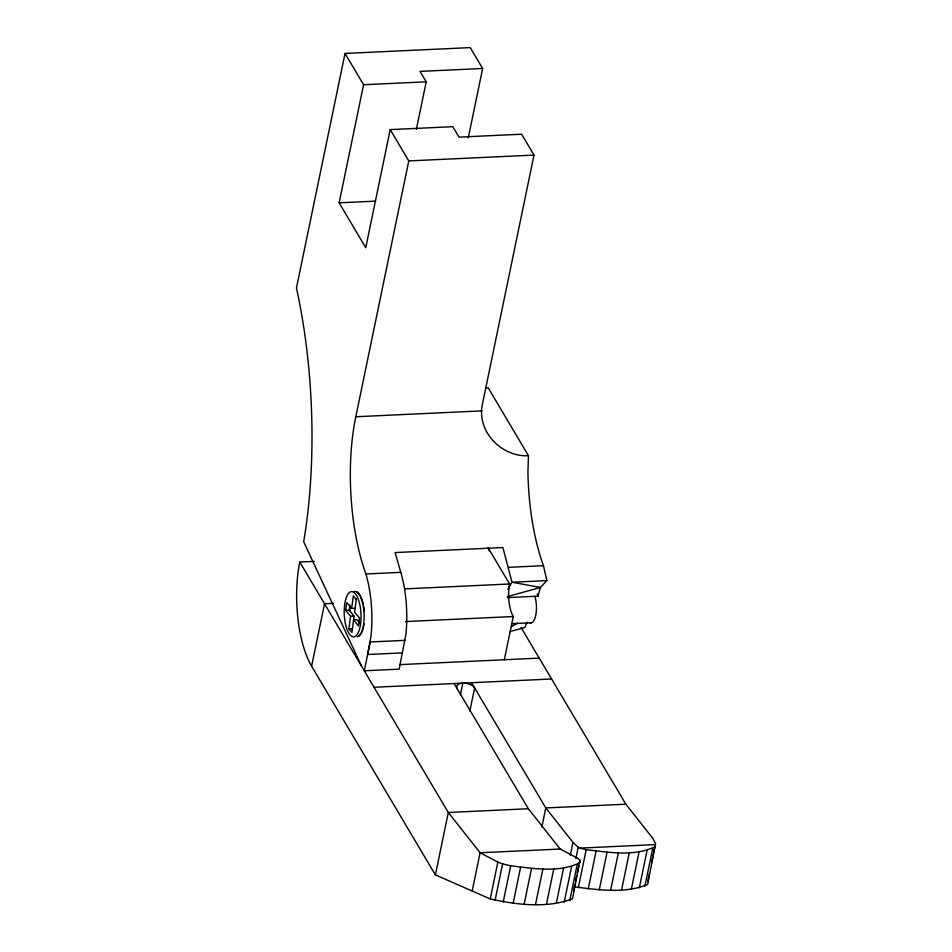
<?xml version="1.0" encoding="UTF-8"?>
<svg xmlns="http://www.w3.org/2000/svg" width="952" height="952" viewBox="0 0 952 952"><rect width="100%" height="100%" fill="white"/><g stroke="black" fill="none" stroke-linecap="round" stroke-linejoin="round"><path stroke-width="1.43" d="M468.265 137.885L482.64 68.473L470.264 47.6L345.029 53.443L363.593 84.74L339.138 202.835L365.758 247.71L390.213 129.615L452.831 126.687L459.019 137.124L521.625 134.208L534.012 155.081L482.2 405.231C477.107 432.053 501.871 457.186 528.467 455.722L527.932 471.906A129.531 47.814 87.3 0 0 543.461 565.702L546.876 580.613L540.415 587.455L538.023 596.178L507.499 597.594M349.836 611.041L350.169 606.84M574.258 886.847C598.189 889.846 624.917 893.94 647.658 884.432L655.547 843.603L653.06 838.664L625.869 804.202L521.03 627.463M405.112 640.351L370.233 641.981L364.271 670.779L399.15 669.161L405.897 634.401A66.224 24.443 87.3 0 0 400.792 572.354L395.104 552.565L502.894 547.543L511.998 582.231L507.904 589.419M349.884 604.972L349.182 610.184L354.061 616.111L351.919 632.521L348.884 628.832L350.574 616.277L345.695 610.351L346.742 602.533L351.621 608.471L355.12 608.304M351.621 608.471L353.311 595.904L356.345 599.593M356.393 598.808L354.656 612.16L359.547 618.086L358.499 625.892L353.608 619.966L357.095 619.8L359.63 622.87M345.029 53.443L296.453 287.992A272.938 100.745 87.3 0 1 303.676 541.724L361.665 666.4M402.517 652.882L367.639 654.5L371.006 636.019A66.224 24.443 87.3 0 0 365.901 573.985A129.531 47.814 87.3 0 1 355.798 416.75L408.777 160.912L390.213 129.615M416.369 129.353L426.21 81.824L420.022 71.388L482.64 68.473M454.104 683.536L528.372 808.748L560.157 849.029L577.9 858.395L579.947 860.251L572.533 898.783C546.853 908.589 516.674 904.805 490.232 898.926L435.385 874.888L311.613 666.198L324.537 603.794L333.26 603.389M460.423 694.734L462.827 683.131A9.389 4.974 11.7 0 1 474.632 687.939L469.824 711.156M435.385 874.888L448.309 812.484L299.785 562.049L314.315 561.371M504.334 659.748L513.283 616.539A23.479 8.663 87.3 0 1 509.594 583.992L487.948 547.495M472.18 891.012L480.094 852.754L448.309 812.484L528.372 808.748M490.232 898.926L497.848 862.131L480.094 852.754L560.157 849.029M495.052 900.378L502.62 863.857L497.848 862.131M503.203 902.02L510.7 865.832C533.251 868.379 559.086 873.174 580.03 862.595M513.14 903.281L520.565 867.379M524.159 904.091L531.549 868.414M541.902 826.8L545.805 807.939L471.537 682.727M535.536 904.4L542.902 868.867M546.484 904.174L553.838 868.688M556.254 903.436L563.62 867.891M570.319 855.348L572.997 842.389L545.805 807.939L625.869 804.202M564.191 902.234L571.581 866.558M575.829 858.704L578.221 847.209L572.997 842.389M569.748 900.64L577.174 864.749M573.544 891.155L574.996 884.134M575.579 881.326L576.745 875.709M577.328 872.901L578.78 865.88M579.363 863.059L579.947 860.251M578.328 887.657L586.194 849.672C608.745 852.218 634.579 857.014 655.523 846.447M588.253 888.93L596.071 851.231M599.284 889.739L607.043 852.266M610.66 890.049L618.395 852.706M621.608 889.822L629.332 852.528M631.378 889.085L639.113 851.742M639.316 887.871L647.074 850.398M644.861 886.288L652.667 848.589M647.8 880.981L649.288 873.793M651.668 862.298L654.952 846.483M527.039 622.227L524.933 627.416L509.844 631.616M511.272 626.63L517.65 623.203M507.285 596.654L540.415 587.455L511.998 582.231L546.876 580.613M363.593 84.74L426.21 81.824M408.777 160.912L534.012 155.081M339.138 202.835L375.54 201.134M355.798 416.75L481.867 410.883M365.901 573.985L400.792 572.354M508.582 567.332L543.461 565.702M404.755 588.883L509.594 583.992M345.695 610.351L349.182 610.184M350.574 616.277L354.061 616.111M405.504 621.561L513.283 616.539M348.884 628.832L352.383 628.677M512.081 623.667L531.359 622.775M399.507 664.639L539.225 658.118M374.053 687.273L551.601 678.99M578.221 847.209L579.792 848.113L655.464 844.591M485.603 387.726L488.352 388.083L528.467 455.722M579.792 848.113L586.194 849.672M502.62 863.857L510.7 865.832M488.102 548.209L489.34 550.899M534.917 596.321A16.91 6.236 87.3 0 1 535.786 615.087A16.91 6.236 87.3 0 1 529.728 622.56M537.237 593.905A16.91 6.236 87.3 0 1 538.023 596.178M354.132 591.525A22.634 8.354 87.3 0 1 363.985 612.207A22.634 8.354 87.3 0 1 357.321 636.614M311.613 666.198A75.148 27.739 87.3 0 1 299.785 562.049M356.702 591.799A22.634 8.354 87.3 0 1 360.201 595.595M360.82 596.797A22.634 8.354 87.3 0 1 362.093 599.986M362.462 601.164A22.634 8.354 87.3 0 1 363.128 603.711M363.676 606.424A22.634 8.354 87.3 0 1 364.247 610.732M364.057 623.715A22.634 8.354 87.3 0 1 363.367 627.523M363.081 628.677A22.634 8.354 87.3 0 1 361.617 632.64M361.046 633.687A22.634 8.354 87.3 0 1 357.702 636.591M457.198 688.748A9.389 4.974 11.7 0 1 462.827 683.131M345.647 599.593A22.634 8.354 87.3 0 0 352.026 636.471A22.634 8.354 87.3 0 0 360.189 606.579A22.634 8.354 87.3 0 0 345.647 599.593"/></g></svg>
